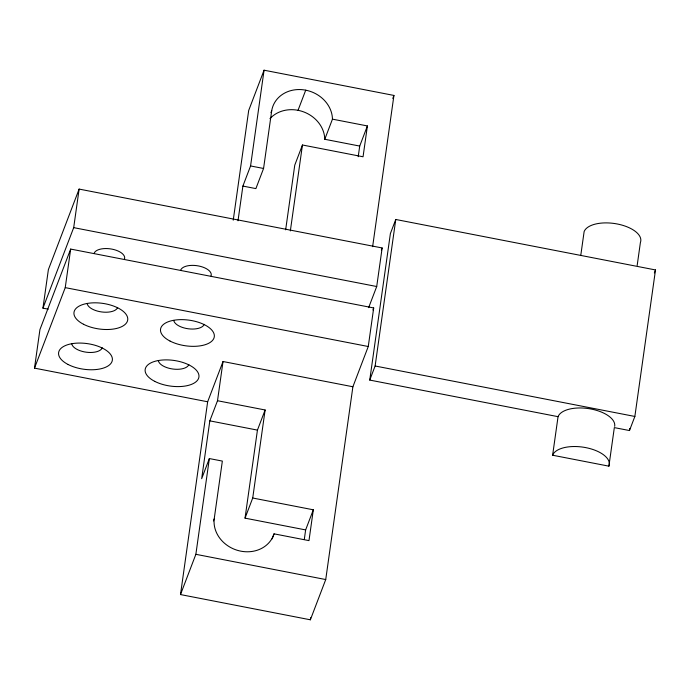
<?xml version="1.0" encoding="UTF-8"?>
<svg xmlns="http://www.w3.org/2000/svg" width="690" height="690" viewBox="0 0 690 690"><rect width="100%" height="100%" fill="white"/><g stroke="black" fill="none" stroke-linecap="round" stroke-linejoin="round"><path stroke-width="1.03" d="M207.655 401.778L34.5 368.132L39.934 329.579L70.673 249.073L373.695 307.956L368.262 346.509L352.892 386.762L325.732 579.548L310.362 619.801L180.495 594.564L207.655 401.778L223.025 361.526L352.892 386.762M48.231 309.172L42.953 308.145L48.386 269.592L79.126 189.086L382.148 247.96L376.714 286.522L368.641 307.654M34.5 368.132L65.24 287.627L70.673 249.073M42.953 308.145L73.692 227.64L79.126 189.086M233.237 220.162L248.693 110.452L264.063 70.199L393.93 95.436L372.626 246.675M223.025 361.526L217.505 400.726L209.82 420.857L201.67 478.688L209.355 458.565L222.353 461.084L214.202 518.923L213.434 520.933M238.007 220.774L242.889 186.076L250.573 165.954L264.063 70.199M180.495 594.564L195.865 554.312L209.355 458.565M242.889 186.076L255.887 188.603L263.571 168.472L271.722 110.642A31.007 27.1 20.9 0 1 303.919 89.873A31.007 27.1 20.9 0 1 332.459 119.154L367.399 125.942L363.052 156.777L302.453 144.995L294.768 165.126L285.651 229.83M245.036 518.147L252.721 498.016L313.32 509.798L305.636 529.92L245.036 518.147L257.439 430.103L265.124 409.981L217.505 400.726M252.721 498.016L265.124 409.981M290.343 230.917L302.453 144.995M304.29 539.485L305.636 529.92M358.214 156.699L359.714 146.073L367.399 125.942M313.32 509.798L308.982 540.624L274.042 533.836A31.007 27.1 20.9 0 1 238.99 550.758A31.007 27.1 20.9 0 1 214.202 518.923M310.362 619.801L310.664 617.671M558.055 416.674L369.745 380.078L390.385 233.565L395.767 219.48L655.5 269.945L634.86 416.458L629.478 430.551L614.333 427.61L608.899 466.164L552.621 455.227L558.055 416.674A28.799 13.731 8 0 1 589.846 408.808A28.799 13.731 8 0 1 614.678 426.342M369.745 380.078L375.127 365.993L395.767 219.48M580.747 255.567L584.128 231.599A28.799 13.731 8 0 1 617.257 223.983A28.799 13.731 8 0 1 640.398 242.535L637.172 265.46M629.478 430.551L629.78 428.43M270.954 112.651L271.722 110.642M298.037 110.305L305.722 90.174M359.714 146.073L324.774 139.285L332.459 119.154M392.783 98.454L393.93 95.436M381.38 249.978L382.148 247.96M272.119 538.864L274.042 533.836M372.928 309.965L373.695 307.956M654.344 272.964L655.5 269.945M250.573 165.954L263.571 168.472M73.692 227.64L376.714 286.522M65.24 287.627L368.262 346.509M375.127 365.993L634.86 416.458M209.82 420.857L257.439 430.103M195.865 554.312L325.732 579.548M552.621 455.227A28.799 13.731 8 0 1 585.758 447.612A28.799 13.731 8 0 1 608.899 466.164M180.72 270.057A15.508 7.392 8 0 1 198.565 265.961A15.508 7.392 8 0 1 211.028 275.948M94.142 253.239A15.508 7.392 8 0 1 111.987 249.133A15.508 7.392 8 0 1 124.45 259.121M269.954 118.646A31.007 27.1 20.9 0 1 303.747 111.927A31.007 27.1 20.9 0 1 324.774 139.285M117.628 307.542A15.508 7.392 8 0 1 101.784 311.966A15.508 7.392 8 0 1 87.147 303.583M204.206 324.369A15.508 7.392 8 0 1 188.361 328.794A15.508 7.392 8 0 1 173.725 320.402M102.258 347.795A15.508 7.392 8 0 1 86.414 352.219A15.508 7.392 8 0 1 71.769 343.836M188.836 364.622A15.508 7.392 8 0 1 172.992 369.047A15.508 7.392 8 0 1 158.346 360.654M83.516 324.265A27.134 12.938 8 0 0 127.357 321.316A27.134 12.938 8 0 0 91.666 302.919A27.134 12.938 8 0 0 83.516 324.265M170.085 341.093A27.134 12.938 8 0 0 213.935 338.143A27.134 12.938 8 0 0 178.244 319.737A27.134 12.938 8 0 0 170.085 341.093M68.138 364.518A27.134 12.938 8 0 0 111.987 361.569A27.134 12.938 8 0 0 76.297 343.172A27.134 12.938 8 0 0 68.138 364.518M154.715 381.346A27.134 12.938 8 0 0 198.565 378.396A27.134 12.938 8 0 0 162.875 359.99A27.134 12.938 8 0 0 154.715 381.346"/></g></svg>
